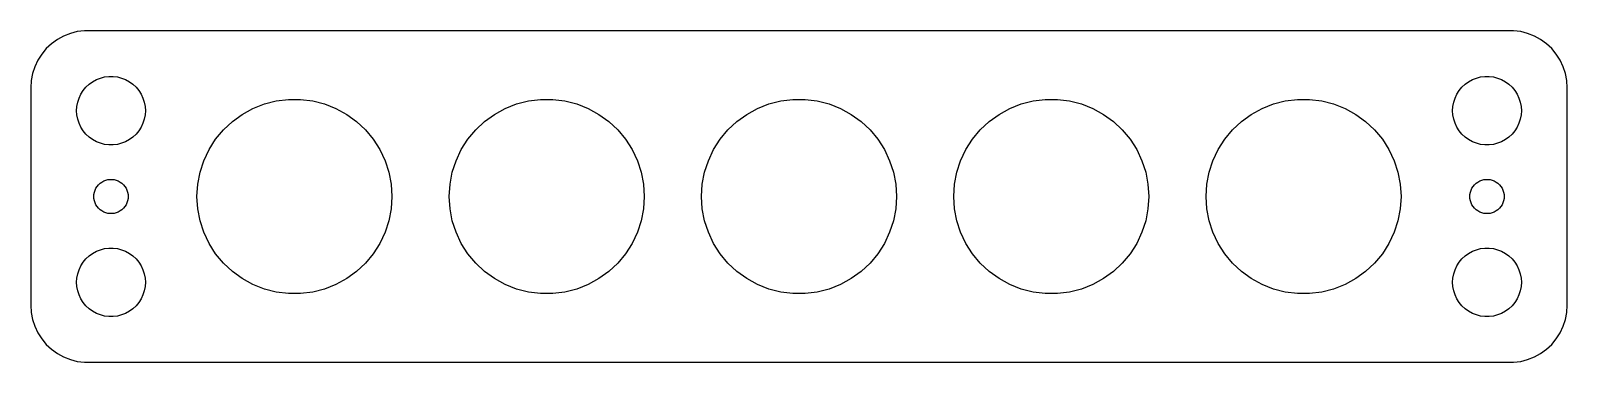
# Model space of a CAD drawing. Header units: metres. Extents: x -67 to 67, y -14 to 14.
import ezdxf

# ---------------------------------------------------------------- set-up
doc = ezdxf.new("R2010")
doc.units = ezdxf.units.M

msp = doc.modelspace()

# ---------------------------------------------------------------- linework, layer by layer
for p, q in [((-64.6791, 13.7216), (-65.1871, 13.3526)), ((-64.1289, 14.0241), (-64.6791, 13.7216)), ((-63.5451, 14.2553), (-64.1289, 14.0241)), ((-62.9369, 14.4114), (-63.5451, 14.2553)), ((-62.3139, 14.4901), (-62.9369, 14.4114)), ((62.3139, 14.4901), (-62.3139, 14.4901)), ((62.9369, 14.4114), (62.3139, 14.4901)), ((63.5451, 14.2553), (62.9369, 14.4114)), ((64.1289, 14.0241), (63.5451, 14.2553)), ((64.6791, 13.7216), (64.1289, 14.0241)), ((65.1871, 13.3526), (64.6791, 13.7216)), ((-66.0451, 12.4389), (-66.3815, 11.9088)), ((-65.6448, 12.9227), (-66.0451, 12.4389)), ((-65.1871, 13.3526), (-65.6448, 12.9227)), ((65.6448, 12.9227), (65.1871, 13.3526)), ((66.0451, 12.4389), (65.6448, 12.9227)), ((66.3815, 11.9088), (66.0451, 12.4389)), ((-66.8429, 10.7434), (-66.9606, 10.1267)), ((-66.6489, 11.3406), (-66.8429, 10.7434)), ((-66.3815, 11.9088), (-66.6489, 11.3406)), ((66.6489, 11.3406), (66.3815, 11.9088)), ((66.8429, 10.7434), (66.6489, 11.3406)), ((66.9606, 10.1267), (66.8429, 10.7434)), ((-66.9606, 10.1267), (-67, 9.5)), ((-67, 9.5), (-67, -9.5)), ((-62.427, 9.26335), (-62.1869, 9.55363)), ((-62.1869, 9.55363), (-61.9123, 9.81154)), ((-61.9123, 9.81154), (-61.6075, 10.033)), ((-61.6075, 10.033), (-61.2773, 10.2145)), ((-61.2773, 10.2145), (-60.927, 10.3532)), ((-60.927, 10.3532), (-60.5621, 10.4469)), ((-60.5621, 10.4469), (-60.1884, 10.4941)), ((-60.1884, 10.4941), (-59.8116, 10.4941)), ((-59.8116, 10.4941), (-59.4379, 10.4469)), ((-59.4379, 10.4469), (-59.0729, 10.3532)), ((-59.0729, 10.3532), (-58.7227, 10.2145)), ((-58.7227, 10.2145), (-58.3925, 10.033)), ((-58.3925, 10.033), (-58.0877, 9.81154)), ((-58.0877, 9.81154), (-57.8131, 9.55363)), ((-57.8131, 9.55363), (-57.5729, 9.26335)), ((57.5729, 9.26335), (57.8131, 9.55363)), ((57.8131, 9.55363), (58.0877, 9.81154)), ((58.0877, 9.81154), (58.3925, 10.033)), ((58.3925, 10.033), (58.7227, 10.2145)), ((58.7227, 10.2145), (59.0729, 10.3532)), ((59.0729, 10.3532), (59.4379, 10.4469)), ((59.4379, 10.4469), (59.8116, 10.4941)), ((59.8116, 10.4941), (60.1884, 10.4941)), ((60.1884, 10.4941), (60.5621, 10.4469)), ((60.5621, 10.4469), (60.927, 10.3532)), ((60.927, 10.3532), (61.2773, 10.2145)), ((61.2773, 10.2145), (61.6075, 10.033)), ((61.6075, 10.033), (61.9123, 9.81154)), ((61.9123, 9.81154), (62.1869, 9.55363)), ((62.1869, 9.55363), (62.427, 9.26335)), ((67, 9.5), (66.9606, 10.1267)), ((67, -9.5), (67, 9.5)), ((-62.9763, 7.87599), (-62.9057, 8.24606)), ((-62.9057, 8.24606), (-62.7893, 8.60437)), ((-62.7893, 8.60437), (-62.6289, 8.94525)), ((-62.6289, 8.94525), (-62.427, 9.26335)), ((-57.5729, 9.26335), (-57.3711, 8.94525)), ((-57.3711, 8.94525), (-57.2107, 8.60437)), ((-57.2107, 8.60437), (-57.0942, 8.24606)), ((-57.0942, 8.24606), (-57.0237, 7.87599)), ((-47.6191, 7.69102), (-46.6266, 8.08397)), ((-46.6266, 8.08397), (-45.5927, 8.34944)), ((-45.5927, 8.34944), (-44.5337, 8.48322)), ((-44.5337, 8.48322), (-43.4663, 8.48322)), ((-43.4663, 8.48322), (-42.4073, 8.34944)), ((-42.4073, 8.34944), (-41.3734, 8.08397)), ((-41.3734, 8.08397), (-40.3809, 7.69102)), ((-25.6191, 7.69102), (-24.6266, 8.08397)), ((-24.6266, 8.08397), (-23.5927, 8.34944)), ((-23.5927, 8.34944), (-22.5337, 8.48322)), ((-22.5337, 8.48322), (-21.4663, 8.48322)), ((-21.4663, 8.48322), (-20.4073, 8.34944)), ((-20.4073, 8.34944), (-19.3734, 8.08397)), ((-19.3734, 8.08397), (-18.3809, 7.69102)), ((-3.61911, 7.69102), (-2.62663, 8.08397)), ((-2.62663, 8.08397), (-1.59273, 8.34944)), ((-1.59273, 8.34944), (-0.533707, 8.48322)), ((-0.533707, 8.48322), (0.533707, 8.48322)), ((0.533707, 8.48322), (1.59273, 8.34944)), ((1.59273, 8.34944), (2.62663, 8.08397)), ((2.62663, 8.08397), (3.61911, 7.69102)), ((18.3809, 7.69102), (19.3734, 8.08397)), ((19.3734, 8.08397), (20.4073, 8.34944)), ((20.4073, 8.34944), (21.4663, 8.48322)), ((21.4663, 8.48322), (22.5337, 8.48322)), ((22.5337, 8.48322), (23.5927, 8.34944)), ((23.5927, 8.34944), (24.6266, 8.08397)), ((24.6266, 8.08397), (25.6191, 7.69102)), ((40.3809, 7.69102), (41.3734, 8.08397)), ((41.3734, 8.08397), (42.4073, 8.34944)), ((42.4073, 8.34944), (43.4663, 8.48322)), ((43.4663, 8.48322), (44.5337, 8.48322)), ((44.5337, 8.48322), (45.5927, 8.34944)), ((45.5927, 8.34944), (46.6266, 8.08397)), ((46.6266, 8.08397), (47.6191, 7.69102)), ((57.0237, 7.87599), (57.0942, 8.24606)), ((57.0942, 8.24606), (57.2107, 8.60437)), ((57.2107, 8.60437), (57.3711, 8.94525)), ((57.3711, 8.94525), (57.5729, 9.26335)), ((62.427, 9.26335), (62.6289, 8.94525)), ((62.6289, 8.94525), (62.7893, 8.60437)), ((62.7893, 8.60437), (62.9057, 8.24606)), ((62.9057, 8.24606), (62.9763, 7.87599)), ((-63, 7.5), (-62.9763, 7.87599)), ((-62.9763, 7.12399), (-63, 7.5)), ((-62.9057, 6.75392), (-62.9763, 7.12399)), ((-62.7893, 6.39561), (-62.9057, 6.75392)), ((-57.0942, 6.75392), (-57.2107, 6.39561)), ((-57.0237, 7.12399), (-57.0942, 6.75392)), ((-57.0237, 7.87599), (-57, 7.5)), ((-57, 7.5), (-57.0237, 7.12399)), ((-49.4181, 6.54936), (-48.5545, 7.17677)), ((-48.5545, 7.17677), (-47.6191, 7.69102)), ((-40.3809, 7.69102), (-39.4455, 7.17677)), ((-39.4455, 7.17677), (-38.5819, 6.54936)), ((-27.4181, 6.54936), (-26.5545, 7.17677)), ((-26.5545, 7.17677), (-25.6191, 7.69102)), ((-18.3809, 7.69102), (-17.4455, 7.17677)), ((-17.4455, 7.17677), (-16.5819, 6.54936)), ((-5.41809, 6.54936), (-4.55452, 7.17677)), ((-4.55452, 7.17677), (-3.61911, 7.69102)), ((3.61911, 7.69102), (4.55452, 7.17677)), ((4.55452, 7.17677), (5.41809, 6.54936)), ((16.5819, 6.54936), (17.4455, 7.17677)), ((17.4455, 7.17677), (18.3809, 7.69102)), ((25.6191, 7.69102), (26.5545, 7.17677)), ((26.5545, 7.17677), (27.4181, 6.54936)), ((38.5819, 6.54936), (39.4455, 7.17677)), ((39.4455, 7.17677), (40.3809, 7.69102)), ((47.6191, 7.69102), (48.5545, 7.17677)), ((48.5545, 7.17677), (49.4181, 6.54936)), ((57, 7.5), (57.0237, 7.87599)), ((57.0237, 7.12399), (57, 7.5)), ((57.0942, 6.75392), (57.0237, 7.12399)), ((57.2107, 6.39561), (57.0942, 6.75392)), ((62.9057, 6.75392), (62.7893, 6.39561)), ((62.9763, 7.12399), (62.9057, 6.75392)), ((62.9763, 7.87599), (63, 7.5)), ((63, 7.5), (62.9763, 7.12399)), ((-62.6289, 6.05473), (-62.7893, 6.39561)), ((-62.427, 5.73663), (-62.6289, 6.05473)), ((-62.1869, 5.44635), (-62.427, 5.73663)), ((-61.9123, 5.18845), (-62.1869, 5.44635)), ((-57.8131, 5.44635), (-58.0877, 5.18845)), ((-57.5729, 5.73663), (-57.8131, 5.44635)), ((-57.3711, 6.05473), (-57.5729, 5.73663)), ((-57.2107, 6.39561), (-57.3711, 6.05473)), ((-50.8766, 4.99617), (-50.1962, 5.81865)), ((-50.1962, 5.81865), (-49.4181, 6.54936)), ((-38.5819, 6.54936), (-37.8038, 5.81865)), ((-37.8038, 5.81865), (-37.1234, 4.99617)), ((-28.8766, 4.99617), (-28.1962, 5.81865)), ((-28.1962, 5.81865), (-27.4181, 6.54936)), ((-16.5819, 6.54936), (-15.8038, 5.81865)), ((-15.8038, 5.81865), (-15.1234, 4.99617)), ((-6.87663, 4.99617), (-6.19623, 5.81865)), ((-6.19623, 5.81865), (-5.41809, 6.54936)), ((5.41809, 6.54936), (6.19623, 5.81865)), ((6.19623, 5.81865), (6.87663, 4.99617)), ((15.1234, 4.99617), (15.8038, 5.81865)), ((15.8038, 5.81865), (16.5819, 6.54936)), ((27.4181, 6.54936), (28.1962, 5.81865)), ((28.1962, 5.81865), (28.8766, 4.99617)), ((37.1234, 4.99617), (37.8038, 5.81865)), ((37.8038, 5.81865), (38.5819, 6.54936)), ((49.4181, 6.54936), (50.1962, 5.81865)), ((50.1962, 5.81865), (50.8766, 4.99617)), ((57.3711, 6.05473), (57.2107, 6.39561)), ((57.5729, 5.73663), (57.3711, 6.05473)), ((57.8131, 5.44635), (57.5729, 5.73663)), ((58.0877, 5.18845), (57.8131, 5.44635)), ((62.1869, 5.44635), (61.9123, 5.18845)), ((62.427, 5.73663), (62.1869, 5.44635)), ((62.6289, 6.05473), (62.427, 5.73663)), ((62.7893, 6.39561), (62.6289, 6.05473)), ((-61.6075, 4.96701), (-61.9123, 5.18845)), ((-61.2773, 4.78551), (-61.6075, 4.96701)), ((-60.927, 4.64682), (-61.2773, 4.78551)), ((-60.5621, 4.55313), (-60.927, 4.64682)), ((-60.1884, 4.50591), (-60.5621, 4.55313)), ((-59.8116, 4.50591), (-60.1884, 4.50591)), ((-59.4379, 4.55313), (-59.8116, 4.50591)), ((-59.0729, 4.64682), (-59.4379, 4.55313)), ((-58.7227, 4.78551), (-59.0729, 4.64682)), ((-58.3925, 4.96701), (-58.7227, 4.78551)), ((-58.0877, 5.18845), (-58.3925, 4.96701)), ((-51.9031, 3.12904), (-51.4486, 4.09489)), ((-51.4486, 4.09489), (-50.8766, 4.99617)), ((-37.1234, 4.99617), (-36.5514, 4.09489)), ((-36.5514, 4.09489), (-36.0969, 3.12904)), ((-29.9031, 3.12904), (-29.4486, 4.09489)), ((-29.4486, 4.09489), (-28.8766, 4.99617)), ((-15.1234, 4.99617), (-14.5514, 4.09489)), ((-14.5514, 4.09489), (-14.0969, 3.12904)), ((-7.90309, 3.12904), (-7.44859, 4.09489)), ((-7.44859, 4.09489), (-6.87663, 4.99617)), ((6.87663, 4.99617), (7.44859, 4.09489)), ((7.44859, 4.09489), (7.90309, 3.12904)), ((14.0969, 3.12904), (14.5514, 4.09489)), ((14.5514, 4.09489), (15.1234, 4.99617)), ((28.8766, 4.99617), (29.4486, 4.09489)), ((29.4486, 4.09489), (29.9031, 3.12904)), ((36.0969, 3.12904), (36.5514, 4.09489)), ((36.5514, 4.09489), (37.1234, 4.99617)), ((50.8766, 4.99617), (51.4486, 4.09489)), ((51.4486, 4.09489), (51.9031, 3.12904)), ((58.3925, 4.96701), (58.0877, 5.18845)), ((58.7227, 4.78551), (58.3925, 4.96701)), ((59.0729, 4.64682), (58.7227, 4.78551)), ((59.4379, 4.55313), (59.0729, 4.64682)), ((59.8116, 4.50591), (59.4379, 4.55313)), ((60.1884, 4.50591), (59.8116, 4.50591)), ((60.5621, 4.55313), (60.1884, 4.50591)), ((60.927, 4.64682), (60.5621, 4.55313)), ((61.2773, 4.78551), (60.927, 4.64682)), ((61.6075, 4.96701), (61.2773, 4.78551)), ((61.9123, 5.18845), (61.6075, 4.96701)), ((-52.233, 2.11386), (-51.9031, 3.12904)), ((-36.0969, 3.12904), (-35.767, 2.11386)), ((-30.233, 2.11386), (-29.9031, 3.12904)), ((-14.0969, 3.12904), (-13.767, 2.11386)), ((-8.23296, 2.11386), (-7.90309, 3.12904)), ((7.90309, 3.12904), (8.23296, 2.11386)), ((13.767, 2.11386), (14.0969, 3.12904)), ((29.9031, 3.12904), (30.233, 2.11386)), ((35.767, 2.11386), (36.0969, 3.12904)), ((51.9031, 3.12904), (52.233, 2.11386)), ((-60.8037, 1.26648), (-60.6387, 1.35724)), ((-60.6387, 1.35724), (-60.4635, 1.42657)), ((-60.4635, 1.42657), (-60.2811, 1.47342)), ((-60.2811, 1.47342), (-60.0942, 1.49704)), ((-60.0942, 1.49704), (-59.9058, 1.49704)), ((-59.9058, 1.49704), (-59.7189, 1.47342)), ((-59.7189, 1.47342), (-59.5365, 1.42657)), ((-59.5365, 1.42657), (-59.3613, 1.35724)), ((-59.3613, 1.35724), (-59.1963, 1.26648)), ((-52.433, 1.06532), (-52.233, 2.11386)), ((-35.767, 2.11386), (-35.567, 1.06532)), ((-30.433, 1.06532), (-30.233, 2.11386)), ((-13.767, 2.11386), (-13.567, 1.06532)), ((-8.43297, 1.06532), (-8.23296, 2.11386)), ((8.23296, 2.11386), (8.43297, 1.06532)), ((13.567, 1.06532), (13.767, 2.11386)), ((30.233, 2.11386), (30.433, 1.06532)), ((35.567, 1.06532), (35.767, 2.11386)), ((52.233, 2.11386), (52.433, 1.06532)), ((59.1963, 1.26648), (59.3613, 1.35724)), ((59.3613, 1.35724), (59.5365, 1.42657)), ((59.5365, 1.42657), (59.7189, 1.47342)), ((59.7189, 1.47342), (59.9058, 1.49704)), ((59.9058, 1.49704), (60.0942, 1.49704)), ((60.0942, 1.49704), (60.2811, 1.47342)), ((60.2811, 1.47342), (60.4635, 1.42657)), ((60.4635, 1.42657), (60.6387, 1.35724)), ((60.6387, 1.35724), (60.8037, 1.26648)), ((-61.5, 0), (-61.4882, 0.187988)), ((-61.4882, -0.187988), (-61.5, 0)), ((-61.4882, 0.187988), (-61.4529, 0.373032)), ((-61.4529, 0.373032), (-61.3947, 0.552185)), ((-61.3947, 0.552185), (-61.3145, 0.722626)), ((-61.3145, 0.722626), (-61.2135, 0.881668)), ((-61.2135, 0.881668), (-61.0934, 1.02681)), ((-61.0934, 1.02681), (-60.9561, 1.15576)), ((-60.9561, 1.15576), (-60.8037, 1.26648)), ((-59.1963, 1.26648), (-59.0439, 1.15576)), ((-59.0439, 1.15576), (-58.9065, 1.02681)), ((-58.9065, 1.02681), (-58.7865, 0.881668)), ((-58.7865, 0.881668), (-58.6855, 0.722626)), ((-58.6855, 0.722626), (-58.6053, 0.552185)), ((-58.6053, 0.552185), (-58.5471, 0.373032)), ((-58.5471, 0.373032), (-58.5118, 0.187988)), ((-58.5118, 0.187988), (-58.5, 0)), ((-58.5, 0), (-58.5118, -0.187988)), ((-52.5, 0), (-52.433, 1.06532)), ((-52.433, -1.06532), (-52.5, 0)), ((-35.567, 1.06532), (-35.5, 0)), ((-35.5, 0), (-35.567, -1.06532)), ((-30.5, 0), (-30.433, 1.06532)), ((-30.433, -1.06532), (-30.5, 0)), ((-13.567, 1.06532), (-13.5, 0)), ((-13.5, 0), (-13.567, -1.06532)), ((-8.5, 0), (-8.43297, 1.06532)), ((-8.43297, -1.06532), (-8.5, 0)), ((8.43297, 1.06532), (8.5, 0)), ((8.5, 0), (8.43297, -1.06532)), ((13.5, 0), (13.567, 1.06532)), ((13.567, -1.06532), (13.5, 0)), ((30.433, 1.06532), (30.5, 0)), ((30.5, 0), (30.433, -1.06532)), ((35.5, 0), (35.567, 1.06532)), ((35.567, -1.06532), (35.5, 0)), ((52.433, 1.06532), (52.5, 0)), ((52.5, 0), (52.433, -1.06532)), ((58.5, 0), (58.5118, 0.187988)), ((58.5118, -0.187988), (58.5, 0)), ((58.5118, 0.187988), (58.5471, 0.373032)), ((58.5471, 0.373032), (58.6053, 0.552185)), ((58.6053, 0.552185), (58.6855, 0.722626)), ((58.6855, 0.722626), (58.7865, 0.881668)), ((58.7865, 0.881668), (58.9065, 1.02681)), ((58.9065, 1.02681), (59.0439, 1.15576)), ((59.0439, 1.15576), (59.1963, 1.26648)), ((60.8037, 1.26648), (60.9561, 1.15576)), ((60.9561, 1.15576), (61.0934, 1.02681)), ((61.0934, 1.02681), (61.2135, 0.881668)), ((61.2135, 0.881668), (61.3145, 0.722626)), ((61.3145, 0.722626), (61.3947, 0.552185)), ((61.3947, 0.552185), (61.4529, 0.373032)), ((61.4529, 0.373032), (61.4882, 0.187988)), ((61.4882, 0.187988), (61.5, 0)), ((61.5, 0), (61.4882, -0.187988)), ((-61.4529, -0.373032), (-61.4882, -0.187988)), ((-61.3947, -0.552185), (-61.4529, -0.373032)), ((-61.3145, -0.722626), (-61.3947, -0.552185)), ((-61.2135, -0.881668), (-61.3145, -0.722626)), ((-61.0934, -1.02681), (-61.2135, -0.881668)), ((-60.9561, -1.15576), (-61.0934, -1.02681)), ((-60.8037, -1.26648), (-60.9561, -1.15576)), ((-60.6387, -1.35724), (-60.8037, -1.26648)), ((-59.1963, -1.26648), (-59.3613, -1.35724)), ((-59.0439, -1.15576), (-59.1963, -1.26648)), ((-58.9065, -1.02681), (-59.0439, -1.15576)), ((-58.7865, -0.881668), (-58.9065, -1.02681)), ((-58.6855, -0.722626), (-58.7865, -0.881668)), ((-58.6053, -0.552185), (-58.6855, -0.722626)), ((-58.5471, -0.373032), (-58.6053, -0.552185)), ((-58.5118, -0.187988), (-58.5471, -0.373032)), ((-52.233, -2.11386), (-52.433, -1.06532)), ((-35.567, -1.06532), (-35.767, -2.11386)), ((-30.233, -2.11386), (-30.433, -1.06532)), ((-13.567, -1.06532), (-13.767, -2.11386)), ((-8.23296, -2.11386), (-8.43297, -1.06532)), ((8.43297, -1.06532), (8.23296, -2.11386)), ((13.767, -2.11386), (13.567, -1.06532)), ((30.433, -1.06532), (30.233, -2.11386)), ((35.767, -2.11386), (35.567, -1.06532)), ((52.433, -1.06532), (52.233, -2.11386)), ((58.5471, -0.373032), (58.5118, -0.187988)), ((58.6053, -0.552185), (58.5471, -0.373032)), ((58.6855, -0.722626), (58.6053, -0.552185)), ((58.7865, -0.881668), (58.6855, -0.722626)), ((58.9065, -1.02681), (58.7865, -0.881668)), ((59.0439, -1.15576), (58.9065, -1.02681)), ((59.1963, -1.26648), (59.0439, -1.15576)), ((59.3613, -1.35724), (59.1963, -1.26648)), ((60.8037, -1.26648), (60.6387, -1.35724)), ((60.9561, -1.15576), (60.8037, -1.26648)), ((61.0934, -1.02681), (60.9561, -1.15576)), ((61.2135, -0.881668), (61.0934, -1.02681)), ((61.3145, -0.722626), (61.2135, -0.881668)), ((61.3947, -0.552185), (61.3145, -0.722626)), ((61.4529, -0.373032), (61.3947, -0.552185)), ((61.4882, -0.187988), (61.4529, -0.373032)), ((-60.4635, -1.42657), (-60.6387, -1.35724)), ((-60.2811, -1.47342), (-60.4635, -1.42657)), ((-60.0942, -1.49704), (-60.2811, -1.47342)), ((-59.9058, -1.49704), (-60.0942, -1.49704)), ((-59.7189, -1.47342), (-59.9058, -1.49704)), ((-59.5365, -1.42657), (-59.7189, -1.47342)), ((-59.3613, -1.35724), (-59.5365, -1.42657)), ((-51.9031, -3.12904), (-52.233, -2.11386)), ((-35.767, -2.11386), (-36.0969, -3.12904)), ((-29.9031, -3.12904), (-30.233, -2.11386)), ((-13.767, -2.11386), (-14.0969, -3.12904)), ((-7.90309, -3.12904), (-8.23296, -2.11386)), ((8.23296, -2.11386), (7.90309, -3.12904)), ((14.0969, -3.12904), (13.767, -2.11386)), ((30.233, -2.11386), (29.9031, -3.12904)), ((36.0969, -3.12904), (35.767, -2.11386)), ((52.233, -2.11386), (51.9031, -3.12904)), ((59.5365, -1.42657), (59.3613, -1.35724)), ((59.7189, -1.47342), (59.5365, -1.42657)), ((59.9058, -1.49704), (59.7189, -1.47342)), ((60.0942, -1.49704), (59.9058, -1.49704)), ((60.2811, -1.47342), (60.0942, -1.49704)), ((60.4635, -1.42657), (60.2811, -1.47342)), ((60.6387, -1.35724), (60.4635, -1.42657)), ((-51.4486, -4.09489), (-51.9031, -3.12904)), ((-36.0969, -3.12904), (-36.5514, -4.09489)), ((-29.4486, -4.09489), (-29.9031, -3.12904)), ((-14.0969, -3.12904), (-14.5514, -4.09489)), ((-7.44859, -4.09489), (-7.90309, -3.12904)), ((7.90309, -3.12904), (7.44859, -4.09489)), ((14.5514, -4.09489), (14.0969, -3.12904)), ((29.9031, -3.12904), (29.4486, -4.09489)), ((36.5514, -4.09489), (36.0969, -3.12904)), ((51.9031, -3.12904), (51.4486, -4.09489)), ((-62.1869, -5.44635), (-61.9123, -5.18845)), ((-61.9123, -5.18845), (-61.6075, -4.96701)), ((-61.6075, -4.96701), (-61.2773, -4.78551)), ((-61.2773, -4.78551), (-60.927, -4.64682)), ((-60.927, -4.64682), (-60.5621, -4.55313)), ((-60.5621, -4.55313), (-60.1884, -4.50591)), ((-60.1884, -4.50591), (-59.8116, -4.50591)), ((-59.8116, -4.50591), (-59.4379, -4.55313)), ((-59.4379, -4.55313), (-59.0729, -4.64682)), ((-59.0729, -4.64682), (-58.7227, -4.78551)), ((-58.7227, -4.78551), (-58.3925, -4.96701)), ((-58.3925, -4.96701), (-58.0877, -5.18845)), ((-58.0877, -5.18845), (-57.8131, -5.44635)), ((-50.8766, -4.99617), (-51.4486, -4.09489)), ((-50.1962, -5.81865), (-50.8766, -4.99617)), ((-37.1234, -4.99617), (-37.8038, -5.81865)), ((-36.5514, -4.09489), (-37.1234, -4.99617)), ((-28.8766, -4.99617), (-29.4486, -4.09489)), ((-28.1962, -5.81865), (-28.8766, -4.99617)), ((-15.1234, -4.99617), (-15.8038, -5.81865)), ((-14.5514, -4.09489), (-15.1234, -4.99617)), ((-6.87663, -4.99617), (-7.44859, -4.09489)), ((-6.19623, -5.81865), (-6.87663, -4.99617)), ((6.87663, -4.99617), (6.19623, -5.81865)), ((7.44859, -4.09489), (6.87663, -4.99617)), ((15.1234, -4.99617), (14.5514, -4.09489)), ((15.8038, -5.81865), (15.1234, -4.99617)), ((28.8766, -4.99617), (28.1962, -5.81865)), ((29.4486, -4.09489), (28.8766, -4.99617)), ((37.1234, -4.99617), (36.5514, -4.09489)), ((37.8038, -5.81865), (37.1234, -4.99617)), ((50.8766, -4.99617), (50.1962, -5.81865)), ((51.4486, -4.09489), (50.8766, -4.99617)), ((57.8131, -5.44635), (58.0877, -5.18845)), ((58.0877, -5.18845), (58.3925, -4.96701)), ((58.3925, -4.96701), (58.7227, -4.78551)), ((58.7227, -4.78551), (59.0729, -4.64682)), ((59.0729, -4.64682), (59.4379, -4.55313)), ((59.4379, -4.55313), (59.8116, -4.50591)), ((59.8116, -4.50591), (60.1884, -4.50591)), ((60.1884, -4.50591), (60.5621, -4.55313)), ((60.5621, -4.55313), (60.927, -4.64682)), ((60.927, -4.64682), (61.2773, -4.78551)), ((61.2773, -4.78551), (61.6075, -4.96701)), ((61.6075, -4.96701), (61.9123, -5.18845)), ((61.9123, -5.18845), (62.1869, -5.44635)), ((-62.9057, -6.75392), (-62.7893, -6.39561)), ((-62.7893, -6.39561), (-62.6289, -6.05473)), ((-62.6289, -6.05473), (-62.427, -5.73663)), ((-62.427, -5.73663), (-62.1869, -5.44635)), ((-57.8131, -5.44635), (-57.5729, -5.73663)), ((-57.5729, -5.73663), (-57.3711, -6.05473)), ((-57.3711, -6.05473), (-57.2107, -6.39561)), ((-57.2107, -6.39561), (-57.0942, -6.75392)), ((-49.4181, -6.54936), (-50.1962, -5.81865)), ((-48.5545, -7.17677), (-49.4181, -6.54936)), ((-38.5819, -6.54936), (-39.4455, -7.17677)), ((-37.8038, -5.81865), (-38.5819, -6.54936)), ((-27.4181, -6.54936), (-28.1962, -5.81865)), ((-26.5545, -7.17677), (-27.4181, -6.54936)), ((-16.5819, -6.54936), (-17.4455, -7.17677)), ((-15.8038, -5.81865), (-16.5819, -6.54936)), ((-5.41809, -6.54936), (-6.19623, -5.81865)), ((-4.55452, -7.17677), (-5.41809, -6.54936)), ((5.41809, -6.54936), (4.55452, -7.17677)), ((6.19623, -5.81865), (5.41809, -6.54936)), ((16.5819, -6.54936), (15.8038, -5.81865)), ((17.4455, -7.17677), (16.5819, -6.54936)), ((27.4181, -6.54936), (26.5545, -7.17677)), ((28.1962, -5.81865), (27.4181, -6.54936)), ((38.5819, -6.54936), (37.8038, -5.81865)), ((39.4455, -7.17677), (38.5819, -6.54936)), ((49.4181, -6.54936), (48.5545, -7.17677)), ((50.1962, -5.81865), (49.4181, -6.54936)), ((57.0942, -6.75392), (57.2107, -6.39561)), ((57.2107, -6.39561), (57.3711, -6.05473)), ((57.3711, -6.05473), (57.5729, -5.73663)), ((57.5729, -5.73663), (57.8131, -5.44635)), ((62.1869, -5.44635), (62.427, -5.73663)), ((62.427, -5.73663), (62.6289, -6.05473)), ((62.6289, -6.05473), (62.7893, -6.39561)), ((62.7893, -6.39561), (62.9057, -6.75392)), ((-63, -7.5), (-62.9763, -7.12399)), ((-62.9763, -7.87599), (-63, -7.5)), ((-62.9763, -7.12399), (-62.9057, -6.75392)), ((-62.9057, -8.24606), (-62.9763, -7.87599)), ((-57.0942, -6.75392), (-57.0237, -7.12399)), ((-57.0237, -7.87599), (-57.0942, -8.24606)), ((-57.0237, -7.12399), (-57, -7.5)), ((-57, -7.5), (-57.0237, -7.87599)), ((-47.6191, -7.69102), (-48.5545, -7.17677)), ((-46.6266, -8.08397), (-47.6191, -7.69102)), ((-40.3809, -7.69102), (-41.3734, -8.08397)), ((-39.4455, -7.17677), (-40.3809, -7.69102)), ((-25.6191, -7.69102), (-26.5545, -7.17677)), ((-24.6266, -8.08397), (-25.6191, -7.69102)), ((-18.3809, -7.69102), (-19.3734, -8.08397)), ((-17.4455, -7.17677), (-18.3809, -7.69102)), ((-3.61911, -7.69102), (-4.55452, -7.17677)), ((-2.62663, -8.08397), (-3.61911, -7.69102)), ((3.61911, -7.69102), (2.62663, -8.08397)), ((4.55452, -7.17677), (3.61911, -7.69102)), ((18.3809, -7.69102), (17.4455, -7.17677)), ((19.3734, -8.08397), (18.3809, -7.69102)), ((25.6191, -7.69102), (24.6266, -8.08397)), ((26.5545, -7.17677), (25.6191, -7.69102)), ((40.3809, -7.69102), (39.4455, -7.17677)), ((41.3734, -8.08397), (40.3809, -7.69102)), ((47.6191, -7.69102), (46.6266, -8.08397)), ((48.5545, -7.17677), (47.6191, -7.69102)), ((57, -7.5), (57.0237, -7.12399)), ((57.0237, -7.87599), (57, -7.5)), ((57.0237, -7.12399), (57.0942, -6.75392)), ((57.0942, -8.24606), (57.0237, -7.87599)), ((62.9057, -6.75392), (62.9763, -7.12399)), ((62.9763, -7.87599), (62.9057, -8.24606)), ((62.9763, -7.12399), (63, -7.5)), ((63, -7.5), (62.9763, -7.87599)), ((-62.7893, -8.60437), (-62.9057, -8.24606)), ((-62.6289, -8.94525), (-62.7893, -8.60437)), ((-62.427, -9.26335), (-62.6289, -8.94525)), ((-62.1869, -9.55363), (-62.427, -9.26335)), ((-57.5729, -9.26335), (-57.8131, -9.55363)), ((-57.3711, -8.94525), (-57.5729, -9.26335)), ((-57.2107, -8.60437), (-57.3711, -8.94525)), ((-57.0942, -8.24606), (-57.2107, -8.60437)), ((-45.5927, -8.34944), (-46.6266, -8.08397)), ((-44.5337, -8.48322), (-45.5927, -8.34944)), ((-43.4663, -8.48322), (-44.5337, -8.48322)), ((-42.4073, -8.34944), (-43.4663, -8.48322)), ((-41.3734, -8.08397), (-42.4073, -8.34944)), ((-23.5927, -8.34944), (-24.6266, -8.08397)), ((-22.5337, -8.48322), (-23.5927, -8.34944)), ((-21.4663, -8.48322), (-22.5337, -8.48322)), ((-20.4073, -8.34944), (-21.4663, -8.48322)), ((-19.3734, -8.08397), (-20.4073, -8.34944)), ((-1.59273, -8.34944), (-2.62663, -8.08397)), ((-0.533707, -8.48322), (-1.59273, -8.34944)), ((0.533707, -8.48322), (-0.533707, -8.48322)), ((1.59273, -8.34944), (0.533707, -8.48322)), ((2.62663, -8.08397), (1.59273, -8.34944)), ((20.4073, -8.34944), (19.3734, -8.08397)), ((21.4663, -8.48322), (20.4073, -8.34944)), ((22.5337, -8.48322), (21.4663, -8.48322)), ((23.5927, -8.34944), (22.5337, -8.48322)), ((24.6266, -8.08397), (23.5927, -8.34944)), ((42.4073, -8.34944), (41.3734, -8.08397)), ((43.4663, -8.48322), (42.4073, -8.34944)), ((44.5337, -8.48322), (43.4663, -8.48322)), ((45.5927, -8.34944), (44.5337, -8.48322)), ((46.6266, -8.08397), (45.5927, -8.34944)), ((57.2107, -8.60437), (57.0942, -8.24606)), ((57.3711, -8.94525), (57.2107, -8.60437)), ((57.5729, -9.26335), (57.3711, -8.94525)), ((57.8131, -9.55363), (57.5729, -9.26335)), ((62.427, -9.26335), (62.1869, -9.55363)), ((62.6289, -8.94525), (62.427, -9.26335)), ((62.7893, -8.60437), (62.6289, -8.94525)), ((62.9057, -8.24606), (62.7893, -8.60437)), ((-67, -9.5), (-66.9606, -10.1267)), ((-66.9606, -10.1267), (-66.8429, -10.7434)), ((-61.9123, -9.81154), (-62.1869, -9.55363)), ((-61.6075, -10.033), (-61.9123, -9.81154)), ((-61.2773, -10.2145), (-61.6075, -10.033)), ((-60.927, -10.3532), (-61.2773, -10.2145)), ((-60.5621, -10.4469), (-60.927, -10.3532)), ((-60.1884, -10.4941), (-60.5621, -10.4469)), ((-59.8116, -10.4941), (-60.1884, -10.4941)), ((-59.4379, -10.4469), (-59.8116, -10.4941)), ((-59.0729, -10.3532), (-59.4379, -10.4469)), ((-58.7227, -10.2145), (-59.0729, -10.3532)), ((-58.3925, -10.033), (-58.7227, -10.2145)), ((-58.0877, -9.81154), (-58.3925, -10.033)), ((-57.8131, -9.55363), (-58.0877, -9.81154)), ((58.0877, -9.81154), (57.8131, -9.55363)), ((58.3925, -10.033), (58.0877, -9.81154)), ((58.7227, -10.2145), (58.3925, -10.033)), ((59.0729, -10.3532), (58.7227, -10.2145)), ((59.4379, -10.4469), (59.0729, -10.3532)), ((59.8116, -10.4941), (59.4379, -10.4469)), ((60.1884, -10.4941), (59.8116, -10.4941)), ((60.5621, -10.4469), (60.1884, -10.4941)), ((60.927, -10.3532), (60.5621, -10.4469)), ((61.2773, -10.2145), (60.927, -10.3532)), ((61.6075, -10.033), (61.2773, -10.2145)), ((61.9123, -9.81154), (61.6075, -10.033)), ((62.1869, -9.55363), (61.9123, -9.81154)), ((66.8429, -10.7434), (66.9606, -10.1267)), ((66.9606, -10.1267), (67, -9.5)), ((-66.8429, -10.7434), (-66.6489, -11.3406)), ((-66.6489, -11.3406), (-66.3815, -11.9088)), ((-66.3815, -11.9088), (-66.0451, -12.4389)), ((66.0451, -12.4389), (66.3815, -11.9088)), ((66.3815, -11.9088), (66.6489, -11.3406)), ((66.6489, -11.3406), (66.8429, -10.7434)), ((-66.0451, -12.4389), (-65.6448, -12.9227)), ((-65.6448, -12.9227), (-65.1871, -13.3526)), ((-65.1871, -13.3526), (-64.6791, -13.7216)), ((64.6791, -13.7216), (65.1871, -13.3526)), ((65.1871, -13.3526), (65.6448, -12.9227)), ((65.6448, -12.9227), (66.0451, -12.4389)), ((-64.6791, -13.7216), (-64.1289, -14.0241)), ((-64.1289, -14.0241), (-63.5451, -14.2553)), ((-63.5451, -14.2553), (-62.9369, -14.4114)), ((-62.9369, -14.4114), (-62.3139, -14.4901)), ((-62.3139, -14.4901), (62.3139, -14.4901)), ((62.3139, -14.4901), (62.9369, -14.4114)), ((62.9369, -14.4114), (63.5451, -14.2553)), ((63.5451, -14.2553), (64.1289, -14.0241)), ((64.1289, -14.0241), (64.6791, -13.7216))]:
    msp.add_line(p, q)

doc.saveas('drawing.dxf')
